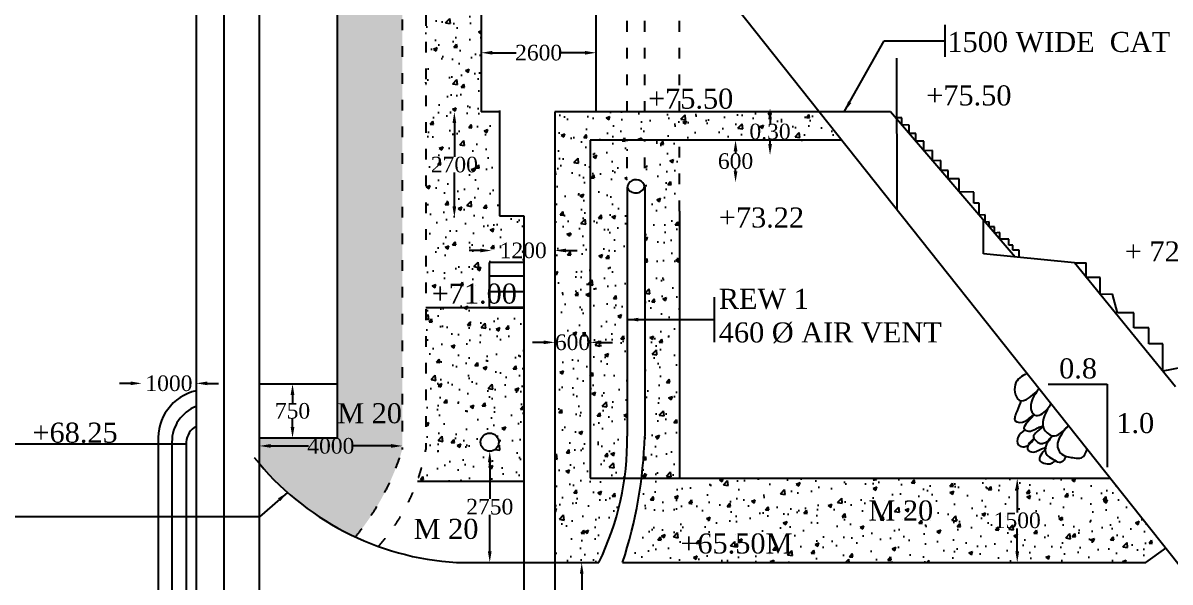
# Model space of a CAD drawing. Header units: millimetres. Extents: x -187 to 152807, y 3316 to 89069.
# Drawn here: x 28514 to 54260, y 61030 to 73575 of the extents above; entities that cross this region are included whole.
import ezdxf

# ---------------------------------------------------------------- set-up
doc = ezdxf.new("R2010")
doc.units = ezdxf.units.MM
doc.header["$MEASUREMENT"] = 0
doc.header["$PDMODE"] = 66
doc.header["$PDSIZE"] = 170
doc.linetypes.add('ACAD_ISO03W100', pattern=[30, 12, -18])
for name, color, linetype in [('DIM', 5, 'Continuous'), ('DOT LINE', 3, 'ACAD_ISO03W100'), ('DWG. LINE', 1, 'Continuous'), ('HATCH', 2, 'Continuous'), ('TEXT', 7, 'Continuous')]:
    doc.layers.add(name, color=color, linetype=linetype)
doc.styles.get("Standard").update_dxf_attribs({"font": 'times.ttf', "height": 350})
doc.dimstyles.get("Standard").update_dxf_attribs({"dimtxt": 350, "dimasz": 250, "dimexe": 0.18, "dimexo": 0.0625, "dimgap": 0.09, "dimtad": 0, "dimtih": 1, "dimtoh": 1, "dimdec": 1, "dimzin": 0, "dimdsep": 46, "dimtxsty": 'Standard', "dimcen": 0.09, "dimse1": 1, "dimse2": 1, "dimclrd": 5, "dimclre": 5, "dimclrt": 4, "dimadec": 0, "dimazin": 0, "dimtfac": 1, "dimtdec": 1, "dimtofl": 0, "dimtmove": 0, "dimatfit": 3, "dimfxl": 0, "dimtolj": 1, "dimtzin": 0, "dimarcsym": 0})
pattern_1 = [(50, (0, 0), (860.712, -75.3026), [90, -990]), (355, (0, 0), (-166.5016, 902.6306), [72, -792]), (100.4514, (71.7, -6.3), (694.211, 827.3275), [76.488, -841.3705]), (46.1842, (0, 240), (1280.689, -198.623), [135, -1485]), (96.6356, (106.7, 223.4), (1121.595, 1168.941), [114.732, -1262.056]), (351.1842, (0, 240), (1121.594, 1168.942), [108, -1188]), (21, (120, 180), (716.2885, -483.1427), [90, -990]), (326, (120, 180), (291.9784, 870.18), [72, -792]), (71.4514, (179.7, 139.7), (1008.267, 387.0366), [76.488, -841.3705]), (37.5, (0, 0), (14.5918, 399.4726), [0, -782.4, 0, -804, 0, -795]), (7.5, (0, 0), (315.6834, 473.294), [0, -458.4, 0, -764.4, 0, -303]), (327.5, (-267.6, 0), (640.5869, -27.0658), [0, -300, 0, -936, 0, -1242]), (317.5, (-387.6, 0), (699.8234, 120.126), [0, -390, 0, -621.6, 0, -882])]

# ---------------------------------------------------------------- blocks, each defined once
blk = doc.blocks.new('*D39')
at = {"layer": 'Defpoints', "color": 0}
for p in [(41055, 61468), (41055, 55861), (41055, 55861)]:
    blk.add_point(p, dxfattribs=at)
at = {"layer": 'DIM', "color": 5, "lineweight": -2}
for p, q in [((41055, 61218), (41055, 58843)), ((41055, 56111), (41055, 58487))]:
    blk.add_line(p, q, dxfattribs=at)
at = {"layer": 'DIM', "color": 5}
for points in [[(41014, 61218), (41097, 61218), (41055, 61468)], [(41014, 56111), (41097, 56111), (41055, 55861)]]:
    blk.add_solid(points, dxfattribs=at)
at = {"layer": 'DIM', "color": 4, "insert": (41055, 58665), "char_height": 350, "attachment_point": 5}
blk.add_mtext('\\A1;5500', dxfattribs=at)
blk = doc.blocks.new('*D40')
at = {"layer": 'Defpoints', "color": 0}
for p in [(40450, 66406), (41247, 66408), (41247, 66406)]:
    blk.add_point(p, dxfattribs=at)
at = {"layer": 'DIM', "color": 5, "lineweight": -2}
for p, q in [((40200, 66408), (39950, 66408)), ((41497, 66408), (41747, 66408))]:
    blk.add_line(p, q, dxfattribs=at)
at = {"layer": 'DIM', "color": 5}
for points in [[(40200, 66450), (40200, 66367), (40450, 66408)], [(41497, 66450), (41497, 66367), (41247, 66408)]]:
    blk.add_solid(points, dxfattribs=at)
at = {"layer": 'DIM', "color": 4, "insert": (40849, 66408), "char_height": 350, "attachment_point": 5}
blk.add_mtext('\\A1;600', dxfattribs=at)
blk = doc.blocks.new('*D41')
at = {"layer": 'Defpoints', "color": 0}
for p in [(34564, 65478), (34564, 64260), (34564, 64260)]:
    blk.add_point(p, dxfattribs=at)
at = {"layer": 'DIM', "color": 5, "lineweight": -2}
for p, q in [((34564, 65228), (34564, 65048)), ((34564, 64510), (34564, 64691))]:
    blk.add_line(p, q, dxfattribs=at)
at = {"layer": 'DIM', "color": 5}
for points in [[(34522, 65228), (34606, 65228), (34564, 65478)], [(34522, 64510), (34606, 64510), (34564, 64260)]]:
    blk.add_solid(points, dxfattribs=at)
at = {"layer": 'DIM', "color": 4, "insert": (34564, 64869), "char_height": 350, "attachment_point": 5}
blk.add_mtext('\\A1;750', dxfattribs=at)
blk = doc.blocks.new('*D42')
at = {"layer": 'Defpoints', "color": 0}
for p in [(33821, 63945), (37028, 64084), (37028, 63945)]:
    blk.add_point(p, dxfattribs=at)
at = {"layer": 'DIM', "color": 5, "lineweight": -2}
for p, q in [((34071, 64084), (34921, 64084)), ((36778, 64084), (35928, 64084))]:
    blk.add_line(p, q, dxfattribs=at)
at = {"layer": 'DIM', "color": 5}
for points in [[(34071, 64126), (34071, 64043), (33821, 64084)], [(36778, 64126), (36778, 64043), (37028, 64084)]]:
    blk.add_solid(points, dxfattribs=at)
at = {"layer": 'DIM', "color": 4, "insert": (35424, 64084), "char_height": 350, "attachment_point": 5}
blk.add_mtext('\\A1;4000', dxfattribs=at)
blk = doc.blocks.new('*D43')
at = {"layer": 'Defpoints', "color": 0}
for p in [(32402, 65488), (31179, 65377), (32402, 65377)]:
    blk.add_point(p, dxfattribs=at)
at = {"layer": 'DIM', "color": 5, "lineweight": -2}
for p, q in [((30929, 65488), (30679, 65488)), ((32652, 65488), (32902, 65488))]:
    blk.add_line(p, q, dxfattribs=at)
at = {"layer": 'DIM', "color": 5}
for points in [[(30929, 65530), (30929, 65447), (31179, 65488)], [(32652, 65530), (32652, 65447), (32402, 65488)]]:
    blk.add_solid(points, dxfattribs=at)
at = {"layer": 'DIM', "color": 4, "insert": (31790, 65488), "char_height": 350, "attachment_point": 5}
blk.add_mtext('\\A1;1000', dxfattribs=at)
blk = doc.blocks.new('*D47')
at = {"layer": 'Defpoints', "color": 0}
for p in [(44423, 70946), (44508, 69999), (44508, 69999)]:
    blk.add_point(p, dxfattribs=at)
at = {"layer": 'DIM', "color": 5, "lineweight": -2}
for p, q in [((44508, 70696), (44508, 70651)), ((44508, 70249), (44508, 70294))]:
    blk.add_line(p, q, dxfattribs=at)
at = {"layer": 'DIM', "color": 5}
for points in [[(44466, 70696), (44550, 70696), (44508, 70946)], [(44466, 70249), (44550, 70249), (44508, 69999)]]:
    blk.add_solid(points, dxfattribs=at)
at = {"layer": 'DIM', "color": 4, "insert": (44508, 70473), "char_height": 350, "attachment_point": 5}
blk.add_mtext('\\A1;600', dxfattribs=at)
blk = doc.blocks.new('*D48')
at = {"layer": 'Defpoints', "color": 0}
for p in [(45282, 71663), (45282, 70607), (45282, 70607)]:
    blk.add_point(p, dxfattribs=at)
at = {"layer": 'DIM', "color": 5, "lineweight": -2}
for p, q in [((45282, 71413), (45282, 71314)), ((45282, 70857), (45282, 70956))]:
    blk.add_line(p, q, dxfattribs=at)
at = {"layer": 'DIM', "color": 5}
for points in [[(45241, 71413), (45324, 71413), (45282, 71663)], [(45241, 70857), (45324, 70857), (45282, 70607)]]:
    blk.add_solid(points, dxfattribs=at)
at = {"layer": 'DIM', "color": 4, "insert": (45282, 71135), "char_height": 350, "attachment_point": 5}
blk.add_mtext('\\A1;0.30', dxfattribs=at)
blk = doc.blocks.new('*D49')
at = {"layer": 'Defpoints', "color": 0}
for p in [(38798, 72906), (41378, 72906), (41378, 72906)]:
    blk.add_point(p, dxfattribs=at)
at = {"layer": 'DIM', "color": 5, "lineweight": -2}
for p, q in [((39048, 72906), (39586, 72906)), ((41128, 72906), (40590, 72906))]:
    blk.add_line(p, q, dxfattribs=at)
at = {"layer": 'DIM', "color": 5}
for points in [[(39048, 72947), (39048, 72864), (38798, 72906)], [(41128, 72947), (41128, 72864), (41378, 72906)]]:
    blk.add_solid(points, dxfattribs=at)
at = {"layer": 'DIM', "color": 4, "insert": (40088, 72906), "char_height": 350, "attachment_point": 5}
blk.add_mtext('\\A1;2600', dxfattribs=at)
blk = doc.blocks.new('*D50')
at = {"layer": 'Defpoints', "color": 0}
for p in [(38991, 63969), (38991, 61468), (38991, 61468)]:
    blk.add_point(p, dxfattribs=at)
at = {"layer": 'DIM', "color": 5, "lineweight": -2}
for p, q in [((38991, 63719), (38991, 62897)), ((38991, 61718), (38991, 62540))]:
    blk.add_line(p, q, dxfattribs=at)
at = {"layer": 'DIM', "color": 5}
for points in [[(38949, 63719), (39032, 63719), (38991, 63969)], [(38949, 61718), (39032, 61718), (38991, 61468)]]:
    blk.add_solid(points, dxfattribs=at)
at = {"layer": 'DIM', "color": 4, "insert": (38991, 62719), "char_height": 350, "attachment_point": 5}
blk.add_mtext('\\A1;2750', dxfattribs=at)
blk = doc.blocks.new('*D51')
at = {"layer": 'Defpoints', "color": 0}
for p in [(38798, 71579), (38197, 69212), (38798, 69212)]:
    blk.add_point(p, dxfattribs=at)
at = {"layer": 'DIM', "color": 5, "lineweight": -2}
for p, q in [((38197, 71329), (38197, 70574)), ((38197, 69462), (38197, 70217))]:
    blk.add_line(p, q, dxfattribs=at)
at = {"layer": 'DIM', "color": 5}
for points in [[(38155, 71329), (38238, 71329), (38197, 71579)], [(38155, 69462), (38238, 69462), (38197, 69212)]]:
    blk.add_solid(points, dxfattribs=at)
at = {"layer": 'DIM', "color": 4, "insert": (38197, 70395), "char_height": 350, "attachment_point": 5}
blk.add_mtext('\\A1;2700', dxfattribs=at)
blk = doc.blocks.new('*D52')
at = {"layer": 'Defpoints', "color": 0}
for p in [(39031, 68452), (40450, 68469), (40450, 68452)]:
    blk.add_point(p, dxfattribs=at)
at = {"layer": 'DIM', "color": 5, "lineweight": -2}
for p, q in [((38781, 68469), (38531, 68469)), ((40700, 68469), (40950, 68469))]:
    blk.add_line(p, q, dxfattribs=at)
at = {"layer": 'DIM', "color": 5}
for points in [[(38781, 68511), (38781, 68428), (39031, 68469)], [(40700, 68511), (40700, 68428), (40450, 68469)]]:
    blk.add_solid(points, dxfattribs=at)
at = {"layer": 'DIM', "color": 4, "insert": (39741, 68469), "char_height": 350, "attachment_point": 5}
blk.add_mtext('\\A1;1200', dxfattribs=at)
blk = doc.blocks.new('*D56')
at = {"layer": 'Defpoints', "color": 0}
for p in [(50830, 63357), (50830, 61468), (50830, 61468)]:
    blk.add_point(p, dxfattribs=at)
at = {"layer": 'DIM', "color": 5, "lineweight": -2}
for p, q in [((50830, 63107), (50830, 62591)), ((50830, 61718), (50830, 62235))]:
    blk.add_line(p, q, dxfattribs=at)
at = {"layer": 'DIM', "color": 5}
for points in [[(50789, 63107), (50872, 63107), (50830, 63357)], [(50789, 61718), (50872, 61718), (50830, 61468)]]:
    blk.add_solid(points, dxfattribs=at)
at = {"layer": 'DIM', "color": 4, "insert": (50830, 62413), "char_height": 350, "attachment_point": 5}
blk.add_mtext('\\A1;1500', dxfattribs=at)

msp = doc.modelspace()

# ---------------------------------------------------------------- hatches: boundary and pattern name
at = {"layer": 'DWG. LINE'}
h = msp.add_hatch(dxfattribs=at)
h.set_pattern_fill('ACAD_ISO05W100', color=256, scale=70, style=0)
h.set_pattern_definition([(0, (0, 0), (0, 350), [1680, -210, 35, -210, 35, -210])])
h.paths.add_polyline_path([(39754.91, 68200.76), (38978.81, 68200.76), (38978.81, 67183.2), (39754.91, 67183.2)])
at = {"layer": 'HATCH'}
h = msp.add_hatch(dxfattribs=at)
h.set_pattern_fill('AR-CONC', color=256, scale=120, style=0)
h.set_pattern_definition(pattern_1)
h.paths.add_polyline_path([(39735.06, 81556.9), (38789.32, 81556.9), (38789.32, 83823.78), (39694.79, 83823.78), (39694.79, 85391.02), (35572.62, 85391.02), (35572.62, 84650.38), (36895.53, 84650.38, -0.28295489), (37554.32, 83949.67), (37554.32, 67183.2), (38978.81, 67183.2), (38978.81, 68200.76), (39754.91, 68200.76), (39754.91, 69243.91), (39211.53, 69243.91), (39211.53, 71578.86), (38798, 71578.86), (38798, 71815.84), (38798, 74485.93), (39735.06, 74485.93)])
h = msp.add_hatch(dxfattribs=at)
h.set_pattern_fill('AR-CONC', color=256, scale=120, style=0)
h.set_pattern_definition(pattern_1)
h.paths.add_polyline_path([(37028.15, 83850.95, 0.22663763), (36916.32, 84200.24), (35572.62, 84200.24), (35572.62, 64260.23), (33820.81, 64260.23), (33820.81, 63684.01, 0.10862044), (35976.65, 62042.4, 0.0973083), (37028.15, 64001.24)])
h = msp.add_hatch(dxfattribs=at)
h.set_pattern_fill('AR-CONC', color=256, scale=120, style=0)
h.set_pattern_definition(pattern_1)
h.paths.add_polyline_path([(46394.12, 71578.86), (40450.38, 71578.86), (40450.38, 61468.3), (41440.87, 61468.3, 0.078461), (42015.84, 63357.39), (41247.41, 63357.39), (41247.41, 70945.87), (46896.77, 70945.87)])
h = msp.add_hatch(dxfattribs=at)
h.set_pattern_fill('AR-CONC', color=256, scale=120, style=0)
h.set_pattern_definition(pattern_1)
h.paths.add_polyline_path([(42076.35, 69814.43, -0.11051924), (42076.35, 69901.91), (42076.35, 70945.87), (41247.41, 70945.87), (41247.41, 63357.39), (42015.84, 63357.39, 0.03760033), (42076.35, 64306.25)])
h = msp.add_hatch(dxfattribs=at)
h.set_pattern_fill('AR-CONC', color=256, scale=120, style=0)
h.set_pattern_definition(pattern_1)
h.paths.add_polyline_path([(43253.19, 70945.87), (42469.87, 70945.87), (42469.87, 69888.08), (42469.87, 64306.25, -0.02383501), (42396.96, 63357.39), (43253.19, 63357.39), (43253.19, 69353.87)])
h = msp.add_hatch(dxfattribs=at)
h.set_pattern_fill('AR-CONC', color=256, scale=120, style=0)
h.set_pattern_definition(pattern_1)
h.paths.add_polyline_path([(39754.91, 67183.2), (38978.81, 67183.2), (37554.32, 67183.2), (37554.32, 64001.24, -0.04180668), (37366.59, 63294.68), (39754.91, 63294.68)])
h.paths.add_polyline_path([(39193.68, 64168.91, -1), (38784.22, 64168.91, -1)], flags=16)
h = msp.add_hatch(dxfattribs=at)
h.set_pattern_fill('AR-CONC', color=256, scale=120, style=0)
h.set_pattern_definition(pattern_1)
h.paths.add_polyline_path([(52922.76, 63357.39), (42396.96, 63357.39, -0.04858535), (41971.65, 61468.3), (53714.53, 61468.3), (54165.63, 61792.25)])
h.paths.add_polyline_path([(50265.59, 62678.37), (51395.21, 62678.37), (51395.21, 62147.32), (50265.59, 62147.32)], flags=24)

# ---------------------------------------------------------------- linework, layer by layer
at = {"layer": 'DIM'}
for p, q in [((49207.04, 73530.25), (49207.04, 72817.57)), ((44028.59, 67421.6), (44028.59, 66415.68))]:
    msp.add_line(p, q, dxfattribs=at)
at = {"layer": 'DOT LINE', "ltscale": 20}
for p, q in [((37554.32, 83949.67), (37554.32, 64001.24)), ((37028.15, 83850.95), (37028.15, 64001.24)), ((42076.35, 71578.86), (42076.35, 75297.19)), ((42469.87, 71578.86), (42469.87, 75297.19)), ((43253.19, 71578.86), (43253.19, 75183.91)), ((42076.35, 70319.75), (42076.35, 70945.87)), ((42469.87, 70313.86), (42469.87, 70945.87)), ((43253.19, 69353.87), (43253.19, 70945.87))]:
    msp.add_line(p, q, dxfattribs=at)
for centre, radius, start, end in [((31517.5, 65697.7), 5765.87, 320.657527, 342.888954), ((33242.68, 64768.61), 4379.39, 317.871322, 349.908401)]:
    msp.add_arc(centre, radius, start, end, dxfattribs=at)
at = {"layer": 'DWG. LINE'}
for p, q in [((35572.62, 64260.23), (35572.62, 88191.19)), ((32401.5, 85391.02), (32401.5, 55839.6)), ((33028.55, 55861.1), (33028.55, 85391.02)), ((33820.81, 55861.1), (33820.81, 85391.02)), ((42689.74, 76243.75), (59732, 54782.56)), ((38798, 74485.93), (38798, 71815.84)), ((41378.4, 71578.86), (41378.4, 74485.93)), ((48123.52, 72782.32), (48124.83, 69399.38)), ((38798, 71815.84), (38798, 71578.86)), ((39211.53, 71578.86), (38798, 71578.86)), ((39211.53, 71610.51), (39211.53, 69243.91)), ((47986.16, 71578.86), (40450.38, 71578.86)), ((40450.38, 71578.86), (40450.38, 55861.1)), ((50783.56, 68322.13), (47986.16, 71578.86)), ((48238.08, 71446.25), (48100.07, 71446.25)), ((48238.08, 71285.58), (48238.08, 71446.25)), ((48403.03, 71284.12), (48238.08, 71285.58)), ((48403.03, 71093.54), (48403.03, 71284.12)), ((48552.83, 71094.2), (48403.03, 71093.54)), ((48552.83, 70919.14), (48552.83, 71094.2)), ((46896.77, 70945.87), (41247.41, 70945.87)), ((41247.41, 70945.87), (41247.41, 63357.39)), ((48737.64, 70925.32), (48552.83, 70919.14)), ((48737.64, 70703.99), (48737.64, 70925.32)), ((48931.06, 70710.87), (48737.64, 70703.99)), ((48931.06, 70478.81), (48931.06, 70710.87)), ((49116.28, 70485.69), (48931.06, 70478.81)), ((49116.28, 70263.17), (49116.28, 70485.69)), ((49277.23, 70261.69), (49116.28, 70263.17)), ((49277.23, 70075.8), (49277.23, 70261.69)), ((49529.54, 70079.3), (49277.23, 70075.8)), ((49529.54, 69782.06), (49529.54, 70079.3)), ((42076.35, 69814.43), (42076.35, 64306.25)), ((42469.87, 69888.08), (42469.87, 64306.25)), ((49856.4, 69778.96), (49529.54, 69782.06)), ((49856.4, 69531.26), (49856.4, 69778.96)), ((49973.85, 69531.26), (49856.4, 69531.26)), ((49973.85, 69264.79), (49973.85, 69531.26)), ((43253.19, 69353.87), (43253.19, 63357.39)), ((50111.39, 69266.72), (49973.85, 69264.79)), ((50111.39, 69104.67), (50111.39, 69266.72)), ((39211.53, 69243.91), (39754.91, 69243.91)), ((39754.91, 69243.91), (39754.91, 55861.1)), ((50074.62, 68393.02), (50074.62, 69147.47)), ((50202.93, 69113.6), (50111.39, 69104.67)), ((50202.93, 68998.1), (50202.93, 69113.6)), ((50320.88, 68996.51), (50202.93, 68998.1)), ((50320.88, 68860.78), (50320.88, 68996.51)), ((50436.14, 68870.41), (50320.88, 68860.78)), ((50436.14, 68726.6), (50436.14, 68870.41)), ((50643.1, 68724.04), (50436.14, 68726.6)), ((50643.1, 68586.69), (50643.1, 68724.04)), ((50728.73, 68586.69), (50643.1, 68586.69)), ((50728.73, 68476.35), (50728.73, 68586.69)), ((52112.37, 68189.27), (50074.62, 68393.02)), ((50870.16, 68476.35), (50728.73, 68476.35)), ((50870.16, 68313.47), (50870.16, 68476.35)), ((39754.91, 68200.76), (38978.81, 68200.76)), ((38978.81, 68200.76), (38978.81, 67183.2)), ((54385.34, 65412.81), (52112.37, 68189.27)), ((52112.37, 68189.27), (52379.7, 68189.27)), ((52379.7, 67862.71), (52379.7, 68189.27)), ((52689.15, 67864.22), (52379.7, 67862.71)), ((52689.15, 67484.72), (52689.15, 67864.22)), ((52971.91, 67489.92), (52689.15, 67484.72)), ((53082.13, 67069.48), (52971.91, 67489.92)), ((38978.81, 67183.2), (37554.32, 67183.2)), ((38978.81, 67183.2), (39754.91, 67183.2)), ((53447.24, 67069.48), (53082.13, 67069.48)), ((53447.24, 66735.86), (53447.24, 67069.48)), ((53787.55, 66735.86), (53447.24, 66735.86)), ((53787.55, 66378.63), (53787.55, 66735.86)), ((54098.72, 66378.63), (53787.55, 66378.63)), ((54098.72, 65762.92), (54098.72, 66378.63)), ((54522.25, 65845.26), (54098.72, 65762.92)), ((33820.81, 65478.12), (35572.62, 65478.12)), ((51520.9, 65473.02), (52849.03, 65473.02)), ((52849.03, 65473.02), (52849.03, 63606.41)), ((32178.13, 64120.54), (28187.61, 64120.54)), ((31550.37, 64170.54), (31550.37, 55861.1)), ((31857.23, 64170.54), (31857.23, 55861.1)), ((32178.13, 64170.54), (32178.13, 55861.1)), ((35572.62, 64260.23), (33820.81, 64260.23)), ((41247.41, 63357.39), (52922.76, 63357.39)), ((37366.59, 63294.68), (39754.91, 63294.68)), ((53714.53, 61468.3), (54165.63, 61792.25)), ((38243.55, 61468.3), (41440.87, 61468.3)), ((41971.65, 61468.3), (53714.53, 61468.3))]:
    msp.add_line(p, q, dxfattribs=at)
msp.add_circle((38988.95, 64168.91), 204.73, dxfattribs=at)
for centre, radius, start, end in [((42271.81, 69858.17), 200.3, 8.58692, 192.613383), ((42267.9, 69971.52), 211.47, 203.327237, 340.63093), ((32646.39, 64251.89), 1099.03, 102.874738, 184.245024), ((32709, 64176.21), 851.79, 111.161928, 180.381352), ((32630.17, 64134.31), 453.49, 120.281124, 175.417476), ((35746.19, 64233.57), 6330.58, 334.099316, 0.657792), ((32486.74, 64596.15), 9987.34, 341.748915, 358.336656), ((38632.48, 67766.54), 6310.24, 218.679655, 266.466364)]:
    msp.add_arc(centre, radius, start, end, dxfattribs=at)
at = {"layer": 'HATCH'}
for points in [[(51051.08, 65714.38), (50784.72, 65458.22), (50911.2, 65095.71), (51324.4, 65370.19), (51134.18, 65009.24), (51254, 64766.46), (51400.44, 64813.02), (51591.62, 65033.69), (51404.16, 64628.41), (51504.01, 64375.65), (51620.5, 64309.13), (51806.87, 64375.65), (51982.56, 64541.38), (51746.97, 64189.4), (51833.5, 63896.74), (51976.61, 63836.87), (52106.41, 63816.92), (52276.15, 63816.92), (52400.64, 64014.89)], [(50911.23, 65095.7), (50828.63, 64872.17), (50784.43, 64646.65), (51007.78, 64637.35), (51112.48, 64716.4), (51207.67, 64789.37), (51033.37, 64586.2), (50982.19, 64460.66), (51084.56, 64416.48), (51238.11, 64460.66), (51319.54, 64502.51), (51407.51, 64533.13), (51277.66, 64407.18), (51196.23, 64281.64), (51261.6, 64192.38), (51373.28, 64138.91), (51415.15, 64148.21), (51517.52, 64187.73), (51558.11, 64245.94), (51617.8, 64309.69), (51468.67, 64076.14), (51522.18, 63857.6), (51671.08, 63762.28), (51803.69, 63722.75), (51859.53, 63752.98), (51932.47, 63848.56)], [(51000.76, 64441.85), (50845.17, 64276.91), (50854.45, 64111.01), (50956.82, 64066.84), (51056.86, 64085.44), (51117.35, 64136.59), (51211.23, 64247.19), (51059.19, 64041.26), (51112.7, 63962.22), (51259.27, 63962.22), (51373.28, 64015.69), (51461.12, 64038.7), (51329.07, 63804.12), (51536.14, 63680.9), (51601.28, 63694.85), (51683.86, 63755.42)]]:
    msp.add_spline(points, degree=3, dxfattribs=at)

# ---------------------------------------------------------------- texts
at = {"layer": 'TEXT'}
for s, p in [('1500 WIDE  CAT WALL', (49264.18, 72923.07)), ('+75.50', (42544.22, 71650.71)), ('+75.50', (48788.3, 71723.79)), ('+73.22', (44132.48, 68984.45)), ('+ 72.25', (53245.61, 68222.76)), ('+71.00', (37687.91, 67277.45)), ('REW 1', (44132.48, 67160.16)), ('460 %%C AIR VENT', (44132.48, 66405.85)), ('0.8', (51770.97, 65599)), ('M 20', (35567, 64593.27)), ('1.0', (53054.16, 64372.48)), ('+68.25', (28726.79, 64157.33)), ('M 20', (47490.19, 62410.29)), ('M 20', (37283.04, 61998.47)), ('+65.50M', (43268.63, 61670.39))]:
    msp.add_text(s, height=450, dxfattribs=at).set_placement(p)

# ---------------------------------------------------------------- dimensions: what is measured, and where the dimension line sits
at = {"layer": 'DIM'}
for base, p1, p2, text, picture, middle in [((41378.4, 72905.78), (38798, 72905.78), (41378.4, 72905.78), '2600', '*D49', (40088.2, 72905.78)), ((40450.38, 68469.24), (39031.36, 68451.58), (40450.38, 68451.58), '1200', '*D52', (39740.87, 68469.24)), ((41247.41, 66408.41), (40450.38, 66406.5), (41247.41, 66406.5), '600', '*D40', (40848.89, 66408.41)), ((32401.5, 65488.17), (31179.39, 65377.35), (32401.5, 65377.35), '1000', '*D43', (31790.45, 65488.17)), ((37028.15, 64084.35), (33820.81, 63944.79), (37028.15, 63944.79), '4000', '*D42', (35424.48, 64084.35))]:
    dim = msp.add_linear_dim(base=base, p1=p1, p2=p2, text=text, dimstyle='Standard', dxfattribs=at)
    dim.commit()
    dim.dimension.update_dxf_attribs({"geometry": picture, "text_midpoint": middle})
dim = msp.add_linear_dim(base=(38196.58, 69211.6), p1=(38798, 71578.86), p2=(38798, 69211.6), angle=90, text='2700', dimstyle='Standard', dxfattribs=at)
dim.commit()
dim.dimension.update_dxf_attribs({"geometry": '*D51', "text_midpoint": (38196.58, 70395.23), "dimtype": 160})
for p1, p2, text, picture, middle in [((45282.27, 71662.76), (45282.27, 70607.02), '0.30', '*D48', (45282.27, 71134.89)), ((41055.22, 61468.3), (41055.22, 55861.1), '5500', '*D39', (41055.22, 58664.7))]:
    dim = msp.add_aligned_dim(p1=p1, p2=p2, distance=0, text=text, dimstyle='Standard', dxfattribs=at)
    dim.commit()
    dim.dimension.update_dxf_attribs({"geometry": picture, "text_midpoint": middle})
for base, p1, p2, text, picture, middle in [((44507.92, 69999.32), (44422.63, 70945.87), (44507.92, 69999.32), '600', '*D47', (44507.92, 70472.59)), ((34564.1, 64260.23), (34564.1, 65478.12), (34564.1, 64260.23), '750', '*D41', (34564.1, 64869.17)), ((38990.67, 61468.3), (38990.67, 63968.76), (38990.67, 61468.3), '2750', '*D50', (38990.67, 62718.53)), ((50830.4, 61468.3), (50830.4, 63357.39), (50830.4, 61468.3), '1500', '*D56', (50830.4, 62412.84))]:
    dim = msp.add_linear_dim(base=base, p1=p1, p2=p2, angle=90, text=text, dimstyle='Standard', dxfattribs=at)
    dim.commit()
    dim.dimension.update_dxf_attribs({"geometry": picture, "text_midpoint": middle})

# ---------------------------------------------------------------- leaders
for points in [[(46947.65, 71578.86), (47841.09, 73173.91), (49207.04, 73173.91)], [(42076.35, 66918.64), (44028.59, 66918.64)], [(34451.16, 63040.47), (33820.81, 62491.84), (24858.9, 62491.84)]]:
    msp.add_leader(points, dimstyle='Standard', override={"dimgap": 0.09, "dimtad": 0}, dxfattribs=at)

doc.saveas('drawing.dxf')
